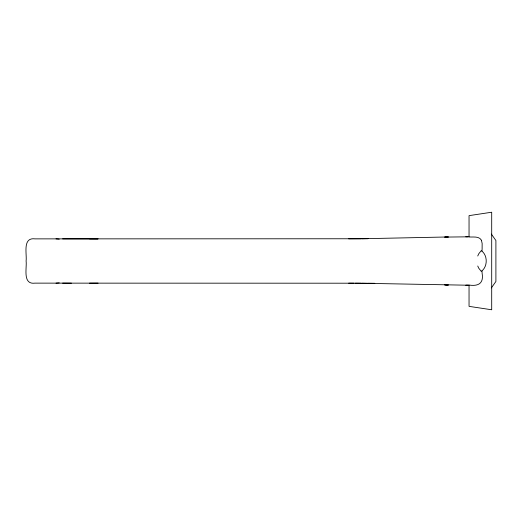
<?xml version="1.0" encoding="UTF-8"?>
<svg xmlns="http://www.w3.org/2000/svg" width="522" height="522" viewBox="0 0 522 522"><rect width="100%" height="100%" fill="white"/><g stroke="black" fill="none" stroke-linecap="round" stroke-linejoin="round"><path stroke-width="0.78" d="M477.741 255.995L478.739 253.809L481.232 250.664L482.863 251.989A11.53 8.946 90 0 1 482.863 270.011L481.232 271.336L478.739 268.191L477.741 266.005M491.365 287.922L495.9 281.482L495.9 240.518L491.365 234.078M59.227 282.852L55.998 283.133M469.043 236.818L444.672 237.092L448.378 236.942L446.897 237.132M447.08 236.981L361.909 238.743M465.689 285.214L469.043 285.182M466.805 285.201L468.488 285.188M368.043 238.711L348.696 238.828M62.62 238.867L361.113 238.756M89.516 283.172L98.077 283.133M467.183 285.201L361.909 283.257M354.04 283.205L35.033 283.133C22.224 284.888 27.053 267.786 26.1 261C27.053 254.214 22.224 237.112 35.033 238.867L98.077 238.867L89.516 238.828M348.696 283.172L361.12 283.244M368.278 283.309L374.803 283.348L355.378 283.205M62.62 283.133L71.416 283.172M467.732 236.805L465.741 236.786M446.897 284.868L448.378 285.058L444.672 284.908L447.08 285.019M55.998 238.867L59.227 239.148M481.428 240.27L482.145 243.461L482.119 248.753A47.698 11.523 89.8 0 0 482.002 251.017M481.362 240.12C478.974 235.911 472.984 237.327 469.043 236.942L469.043 215.638L491.698 212.226L491.698 309.774L469.043 306.362L469.043 285.058C478.928 286.545 483.816 282.937 482.119 273.247A47.672 11.523 -89.8 0 1 482.002 270.99"/></g></svg>
